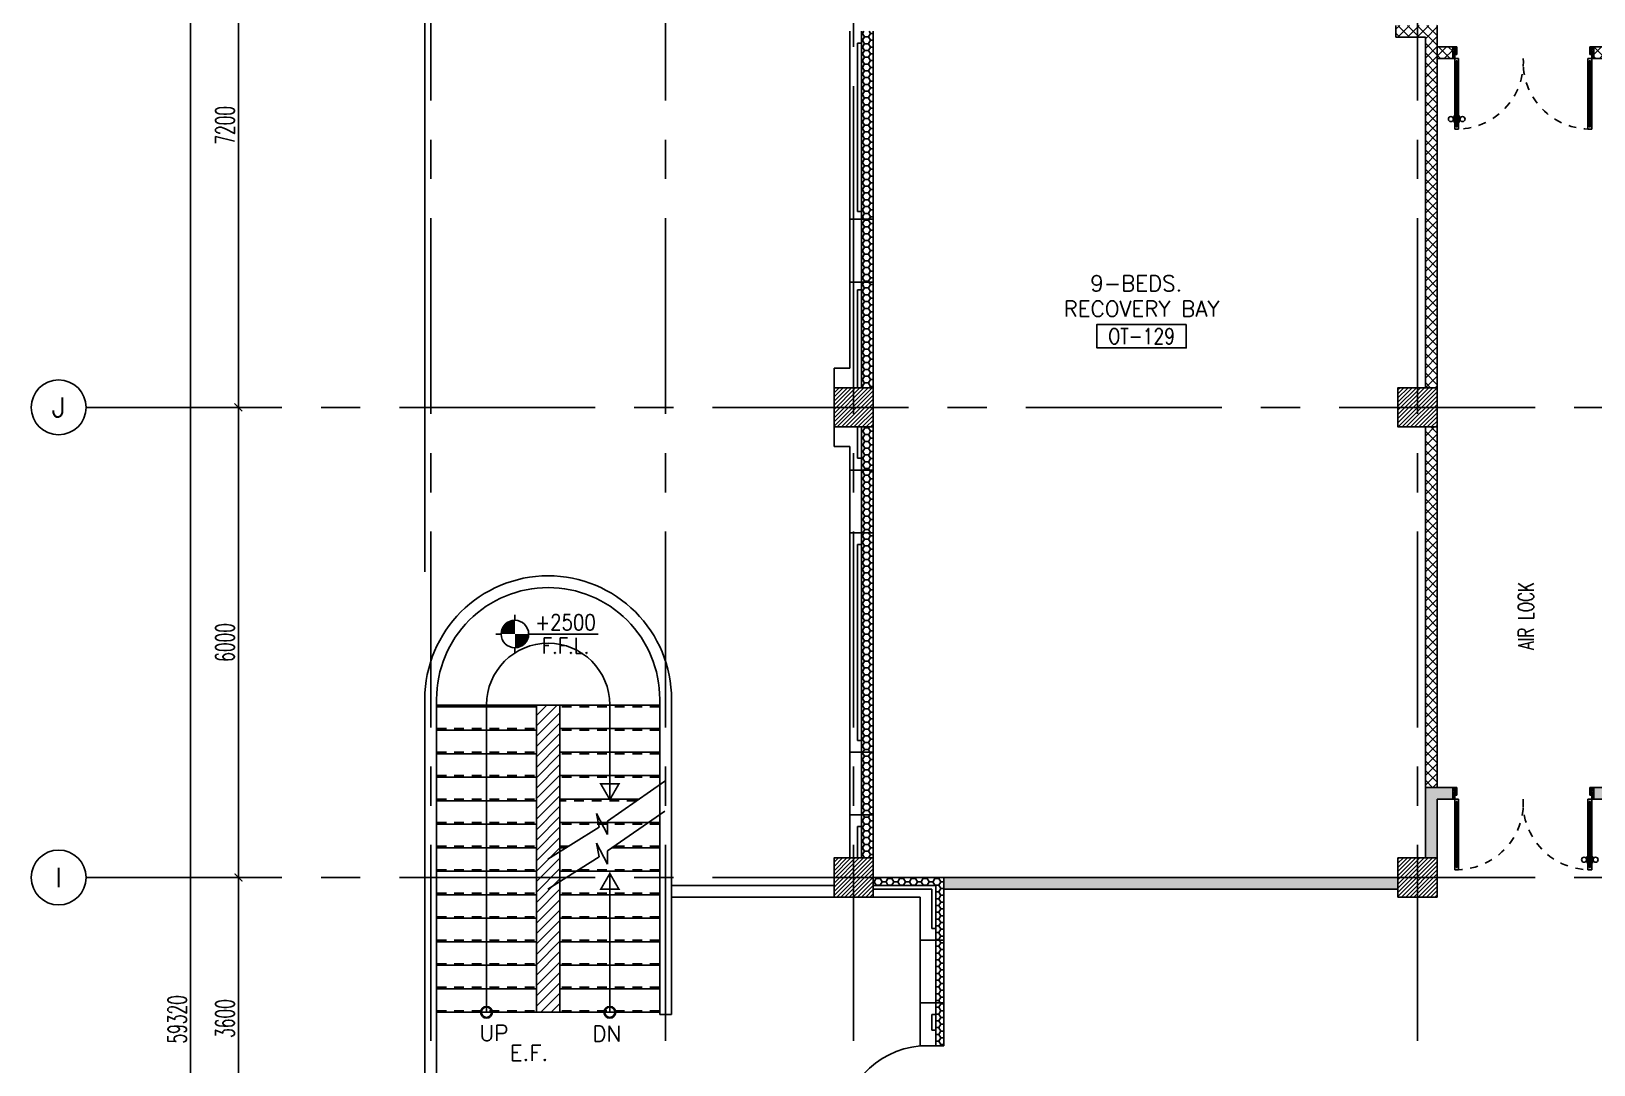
# Model space of a CAD drawing. Extents: x 275967.8 to 276060, y 57291.9 to 57371.4.
# Drawn here: x 275967.84 to 275987.79, y 57327.59 to 57340.78 of the extents above; entities that cross this region are included whole.
import ezdxf
from ezdxf.enums import TextEntityAlignment as Align

# ---------------------------------------------------------------- set-up
doc = ezdxf.new("R2010")
doc.units = 0
doc.header["$MEASUREMENT"] = 0
doc.header["$PDMODE"] = 34
for name, pattern in [('CENTERX2', [4, 2.5, -0.5, 0.5, -0.5]), ('HIDDEN', [0.375, 0.25, -0.125]), ('HIDDEN2', [0.1875, 0.125, -0.0625])]:
    doc.linetypes.add(name, pattern=pattern)
doc.layers.get('0').update_dxf_attribs({"linetype": 'CONTINUOUS'})
doc.layers.get('DEFPOINTS').update_dxf_attribs({"linetype": 'CONTINUOUS'})
for name, color, linetype in [('AX-CR', 2, 'CONTINUOUS'), ('AX-DIM', 4, 'CONTINUOUS'), ('AX-TXT', 2, 'CONTINUOUS'), ('AXES', 11, 'CENTERX2'), ('COL', 5, 'CONTINUOUS'), ('DOOR', 7, 'CONTINUOUS'), ('HAT', 8, 'CONTINUOUS'), ('Hatch', 11, 'CONTINUOUS'), ('INSUL', 4, 'CONTINUOUS'), ('LEV-PL', 3, 'CONTINUOUS'), ('PART', 9, 'CONTINUOUS'), ('RM-BOX', 4, 'CONTINUOUS'), ('RM-NAME', 2, 'CONTINUOUS'), ('RM-NO', 2, 'CONTINUOUS'), ('ROOF', 7, 'CONTINUOUS'), ('SHAFT', 3, 'CONTINUOUS'), ('STR', 5, 'CONTINUOUS'), ('WALL', 2, 'CONTINUOUS'), ('WallType', 11, 'CONTINUOUS'), ('WallType2', 3, 'CONTINUOUS'), ('WIN', 3, 'CONTINUOUS')]:
    doc.layers.add(name, color=color, linetype=linetype)
doc.styles.add('ROMANS', font='ROMANS.shx', dxfattribs={"width": 0.6})
doc.styles.add('S', font='ROMANS.SHX')
doc.dimstyles.new('STANDARD in', dxfattribs={"dimtxt": 0.24, "dimasz": 0.1, "dimexe": 0.07, "dimexo": 0.05, "dimgap": 0.05, "dimtad": 1, "dimdec": 0, "dimlfac": 1000, "dimzin": 0, "dimdsep": 46, "dimtxsty": 'ROMANS', "dimblk": 'ARCHTICK', "dimcen": 0.05, "dimdle": 0.05, "dimclrd": 4, "dimclre": 4, "dimclrt": 2, "dimadec": 0, "dimazin": 0, "dimtfac": 1, "dimtdec": 0, "dimtmove": 2, "dimatfit": 3, "dimfxl": 0, "dimtolj": 1, "dimtzin": 0, "dimarcsym": 0})
pattern_1 = [(0, (0, 0), (0.075, 0.04330127), [0.05, -0.1]), (120, (0, 0), (-0.074999999836, 0.043301270284), [0.05, -0.1]), (60, (0, 0), (1.64e-10, 0.086602540284), [-0.1, 0.05])]
pattern_2 = [(45, (0, 0), (-0.061871843354, 0.061871843354), []), (135, (0, 0), (-0.061871843354, -0.061871843354), [])]

# ---------------------------------------------------------------- blocks, each defined once
blk = doc.blocks.new('*X71')
at = {"color": 0}
for p, q in [((31339, 149497), (31832, 149990)), ((31339, 149550), (31779, 149990)), ((31339, 149603), (31726, 149990)), ((31339, 149656), (31673, 149990)), ((31339, 149709), (31620, 149990)), ((31339, 149762), (31567, 149990)), ((31339, 149815), (31514, 149990)), ((31339, 149868), (31461, 149990)), ((31339, 149921), (31408, 149990)), ((31339, 149974), (31355, 149990)), ((31385, 149490), (31839, 149944)), ((31438, 149490), (31839, 149891)), ((31491, 149490), (31839, 149838)), ((31544, 149490), (31839, 149785)), ((31597, 149490), (31839, 149732)), ((31650, 149490), (31839, 149679)), ((31703, 149490), (31839, 149626)), ((31756, 149490), (31839, 149573)), ((31809, 149490), (31839, 149519))]:
    blk.add_line(p, q, dxfattribs=at)
blk = doc.blocks.new('*X70')
at = {"color": 0}
for p, q in [((24139, 149509), (24620, 149990)), ((24139, 149562), (24567, 149990)), ((24139, 149615), (24514, 149990)), ((24139, 149668), (24461, 149990)), ((24139, 149721), (24408, 149990)), ((24139, 149774), (24355, 149990)), ((24139, 149827), (24302, 149990)), ((24139, 149880), (24248, 149990)), ((24139, 149934), (24195, 149990)), ((24139, 149987), (24142, 149990)), ((24173, 149490), (24639, 149956)), ((24226, 149490), (24639, 149903)), ((24279, 149490), (24639, 149850)), ((24332, 149490), (24639, 149797)), ((24385, 149490), (24639, 149744)), ((24438, 149490), (24639, 149691)), ((24491, 149490), (24639, 149638)), ((24544, 149490), (24639, 149585)), ((24597, 149490), (24639, 149532))]:
    blk.add_line(p, q, dxfattribs=at)
blk = doc.blocks.new('*X67')
at = {"color": 0}
for p, q in [((31339, 155543), (31786, 155990)), ((31339, 155596), (31733, 155990)), ((31339, 155649), (31680, 155990)), ((31339, 155702), (31627, 155990)), ((31339, 155755), (31574, 155990)), ((31339, 155808), (31521, 155990)), ((31339, 155861), (31468, 155990)), ((31339, 155914), (31415, 155990)), ((31339, 155967), (31362, 155990)), ((31339, 155489), (31839, 155989)), ((31392, 155490), (31839, 155936)), ((31446, 155490), (31839, 155883)), ((31499, 155490), (31839, 155830)), ((31552, 155490), (31839, 155777)), ((31605, 155490), (31839, 155724)), ((31658, 155490), (31839, 155671)), ((31711, 155490), (31839, 155618)), ((31764, 155490), (31839, 155565)), ((31817, 155490), (31839, 155512))]:
    blk.add_line(p, q, dxfattribs=at)
blk = doc.blocks.new('*X66')
at = {"color": 0}
for p, q in [((24139, 155502), (24627, 155990)), ((24139, 155555), (24574, 155990)), ((24139, 155608), (24521, 155990)), ((24139, 155661), (24468, 155990)), ((24139, 155714), (24415, 155990)), ((24139, 155767), (24362, 155990)), ((24139, 155820), (24309, 155990)), ((24139, 155873), (24256, 155990)), ((24139, 155926), (24203, 155990)), ((24139, 155979), (24150, 155990)), ((24180, 155490), (24639, 155949)), ((24233, 155490), (24639, 155896)), ((24286, 155490), (24639, 155843)), ((24339, 155490), (24639, 155790)), ((24392, 155490), (24639, 155737)), ((24445, 155490), (24639, 155684)), ((24498, 155490), (24639, 155631)), ((24551, 155490), (24639, 155578)), ((24604, 155490), (24639, 155525))]:
    blk.add_line(p, q, dxfattribs=at)
blk = doc.blocks.new('RM1')
at = {"layer": 'RM-BOX'}
blk.add_lwpolyline([(570, -200), (-570, -200), (-570, -500), (570, -500)], close=True, dxfattribs=at)
at = {"layer": 'RM-NAME', "style": 'ROMANS'}
for tag, p in [('ROOMNAME1', (0, 324)), ('ROOMNAME2', (0, 0))]:
    blk.add_attdef(tag, text='', height=200, dxfattribs=at).set_placement(p, align=Align.MIDDLE)
at = {"layer": 'RM-NO', "style": 'ROMANS', "width": 0.8}
blk.add_attdef('ROOMNO', text='', height=200, dxfattribs=at).set_placement((0, -350), align=Align.MIDDLE)
blk = doc.blocks.new('AXL')
at = {"layer": 'AX-CR'}
blk.add_circle((-350, 0), 350, dxfattribs=at)
at = {"layer": 'AX-TXT', "style": 'ROMANS'}
blk.add_attdef('AX', text='', height=250, dxfattribs=at).set_placement((-350, 0), align=Align.MIDDLE)
blk = doc.blocks.new('_ARCHTICK')
at = {"color": 0, "linetype": 'ByBlock', "const_width": 0.15}
blk.add_lwpolyline([(-0.5, -0.5), (0.5, 0.5)], dxfattribs=at)
blk = doc.blocks.new('*D633')
at = {"layer": 'AX-DIM', "color": 4, "lineweight": -2, "ltscale": 0.3}
for p, q in [((275969.869, 57298.463), (275969.869, 57357.883)), ((275977.99, 57357.833), (275969.799, 57357.833)), ((275977.863, 57298.513), (275969.799, 57298.513))]:
    blk.add_line(p, q, dxfattribs=at)
at = {"layer": 'DEFPOINTS', "color": 0, "ltscale": 0.3}
for p in [(275969.869, 57357.833), (275978.04, 57357.833), (275977.913, 57298.513)]:
    blk.add_point(p, dxfattribs=at)
at = {"layer": 'AX-DIM', "color": 4, "lineweight": -2, "ltscale": 0.3, "xscale": 0.1, "yscale": 0.1, "zscale": 0.1}
for p, rotation in [((275969.869, 57357.833), 90), ((275969.869, 57298.513), 270)]:
    blk.add_blockref('_ARCHTICK', p, dxfattribs=dict(at, rotation=rotation))
at = {"layer": 'AX-DIM', "color": 2, "ltscale": 0.3, "insert": (275969.699, 57328.173), "char_height": 0.24, "attachment_point": 5, "rotation": 90, "style": 'ROMANS'}
blk.add_mtext('\\A1;59320', dxfattribs=at)
blk = doc.blocks.new('*D628')
at = {"layer": 'AX-DIM', "color": 4, "lineweight": -2, "ltscale": 0.3}
for p, q in [((275970.83, 57343.183), (275970.41, 57343.183)), ((275970.48, 57335.933), (275970.48, 57343.233)), ((275970.83, 57335.983), (275970.41, 57335.983))]:
    blk.add_line(p, q, dxfattribs=at)
at = {"layer": 'DEFPOINTS', "color": 0, "ltscale": 0.3}
for p in [(275970.48, 57343.183), (275970.88, 57343.183), (275970.88, 57335.983)]:
    blk.add_point(p, dxfattribs=at)
at = {"layer": 'AX-DIM', "color": 4, "lineweight": -2, "ltscale": 0.3, "xscale": 0.1, "yscale": 0.1, "zscale": 0.1}
for p, rotation in [((275970.48, 57343.183), 90), ((275970.48, 57335.983), 270)]:
    blk.add_blockref('_ARCHTICK', p, dxfattribs=dict(at, rotation=rotation))
at = {"layer": 'AX-DIM', "color": 2, "ltscale": 0.3, "insert": (275970.31, 57339.583), "char_height": 0.24, "attachment_point": 5, "rotation": 90, "style": 'ROMANS'}
blk.add_mtext('\\A1;7200', dxfattribs=at)
blk = doc.blocks.new('*D627')
at = {"layer": 'AX-DIM', "color": 4, "lineweight": -2, "ltscale": 0.3}
for p, q in [((275970.83, 57335.983), (275970.41, 57335.983)), ((275970.48, 57329.933), (275970.48, 57336.033)), ((275970.83, 57329.983), (275970.41, 57329.983))]:
    blk.add_line(p, q, dxfattribs=at)
at = {"layer": 'DEFPOINTS', "color": 0, "ltscale": 0.3}
for p in [(275970.48, 57335.983), (275970.88, 57335.983), (275970.88, 57329.983)]:
    blk.add_point(p, dxfattribs=at)
at = {"layer": 'AX-DIM', "color": 4, "lineweight": -2, "ltscale": 0.3, "xscale": 0.1, "yscale": 0.1, "zscale": 0.1}
for p, rotation in [((275970.48, 57335.983), 90), ((275970.48, 57329.983), 270)]:
    blk.add_blockref('_ARCHTICK', p, dxfattribs=dict(at, rotation=rotation))
at = {"layer": 'AX-DIM', "color": 2, "ltscale": 0.3, "insert": (275970.31, 57332.983), "char_height": 0.24, "attachment_point": 5, "rotation": 90, "style": 'ROMANS'}
blk.add_mtext('\\A1;6000', dxfattribs=at)
blk = doc.blocks.new('*D626')
at = {"layer": 'AX-DIM', "color": 4, "lineweight": -2, "ltscale": 0.3}
for p, q in [((275970.83, 57329.983), (275970.41, 57329.983)), ((275970.48, 57326.333), (275970.48, 57330.033)), ((275970.83, 57326.383), (275970.41, 57326.383))]:
    blk.add_line(p, q, dxfattribs=at)
at = {"layer": 'DEFPOINTS', "color": 0, "ltscale": 0.3}
for p in [(275970.48, 57329.983), (275970.88, 57329.983), (275970.88, 57326.383)]:
    blk.add_point(p, dxfattribs=at)
at = {"layer": 'AX-DIM', "color": 4, "lineweight": -2, "ltscale": 0.3, "xscale": 0.1, "yscale": 0.1, "zscale": 0.1}
for p, rotation in [((275970.48, 57329.983), 90), ((275970.48, 57326.383), 270)]:
    blk.add_blockref('_ARCHTICK', p, dxfattribs=dict(at, rotation=rotation))
at = {"layer": 'AX-DIM', "color": 2, "ltscale": 0.3, "insert": (275970.31, 57328.183), "char_height": 0.24, "attachment_point": 5, "rotation": 90, "style": 'ROMANS'}
blk.add_mtext('\\A1;3600', dxfattribs=at)
blk = doc.blocks.new('COL50')
at = {"layer": 'COL'}
blk.add_lwpolyline([(-250, 250), (-250, -250), (250, -250), (250, 250)], close=True, dxfattribs=at)
blk = doc.blocks.new('*D617')
at = {"layer": 'AX-DIM', "color": 4, "lineweight": -2, "ltscale": 0.3}
for p, q in [((275972.86, 57333.883), (275972.86, 57370.081)), ((275978.085, 57357.883), (275978.085, 57370.081)), ((275972.81, 57370.011), (275978.135, 57370.011))]:
    blk.add_line(p, q, dxfattribs=at)
at = {"layer": 'DEFPOINTS', "color": 0, "ltscale": 0.3}
for p in [(275978.085, 57370.011), (275978.085, 57357.833), (275972.86, 57333.833)]:
    blk.add_point(p, dxfattribs=at)
at = {"layer": 'AX-DIM', "color": 4, "lineweight": -2, "ltscale": 0.3, "xscale": 0.1, "yscale": 0.1, "zscale": 0.1, "rotation": 180}
blk.add_blockref('_ARCHTICK', (275972.86, 57370.011), dxfattribs=at)
at = {"layer": 'AX-DIM', "color": 4, "lineweight": -2, "ltscale": 0.3, "xscale": 0.1, "yscale": 0.1, "zscale": 0.1}
blk.add_blockref('_ARCHTICK', (275978.085, 57370.011), dxfattribs=at)
at = {"layer": 'AX-DIM', "color": 2, "ltscale": 0.3, "insert": (275975.473, 57370.181), "char_height": 0.24, "attachment_point": 5, "style": 'ROMANS'}
blk.add_mtext('\\A1;5225', dxfattribs=at)
blk = doc.blocks.new('A$C272A55A0')
at = {"layer": 'DOOR', "color": 0, "linetype": 'ByBlock'}
for p, q in [((0, 900), (0, 1050)), ((50, 1050), (0, 1050)), ((50, 950), (50, 1050)), ((1750, 950), (1750, 1050)), ((1750, 1050), (1800, 1050)), ((1800, 1050), (1800, 900)), ((0, 900), (25, 900)), ((25, 950), (50, 950)), ((25, 900), (25, 950)), ((75, 900), (25, 900)), ((25, 850), (25, 900)), ((42, 850), (25, 850)), ((58, 870), (42, 870)), ((42, 870), (42, 850)), ((58, 850), (58, 870)), ((75, 850), (58, 850)), ((75, 900), (75, 850)), ((1725, 900), (1775, 900)), ((1725, 900), (1725, 850)), ((1725, 850), (1742, 850)), ((1742, 870), (1758, 870)), ((1742, 850), (1742, 870)), ((1775, 950), (1750, 950)), ((1758, 870), (1758, 850)), ((1758, 850), (1775, 850)), ((1775, 900), (1775, 950)), ((1800, 900), (1775, 900)), ((1775, 850), (1775, 900)), ((25, 50), (42, 50)), ((25, 50), (25, 0)), ((25, 0), (75, 0)), ((75, 0), (25, 0)), ((42, 50), (42, 30)), ((42, 30), (58, 30)), ((58, 50), (75, 50)), ((58, 50), (58, 30)), ((75, 50), (75, 0)), ((1718, 160), (1709, 160)), ((1709, 95), (1709, 160)), ((1718, 95), (1709, 95)), ((1725, 173), (1718, 173)), ((1718, 173), (1718, 83)), ((1718, 95), (1718, 160)), ((1725, 83), (1718, 83)), ((1742, 50), (1725, 50)), ((1725, 50), (1725, 0)), ((1775, 0), (1725, 0)), ((1725, 0), (1775, 0)), ((1742, 50), (1742, 30)), ((1758, 30), (1742, 30)), ((1775, 50), (1758, 50)), ((1758, 50), (1758, 30)), ((1775, 173), (1782, 173)), ((1775, 83), (1782, 83)), ((1775, 50), (1775, 0)), ((1782, 173), (1782, 83)), ((1782, 160), (1791, 160)), ((1782, 95), (1782, 160)), ((1782, 95), (1791, 95)), ((1791, 95), (1791, 160))]:
    blk.add_line(p, q, dxfattribs=at)
at = {"layer": 'DOOR', "color": 9, "linetype": 'ByBlock'}
for p, q in [((50, 1050), (0, 1010)), ((50, 1050), (0, 937)), ((50, 1050), (37, 950)), ((1750, 1050), (1800, 1010)), ((1750, 1050), (1800, 937)), ((1750, 1050), (1763, 950))]:
    blk.add_line(p, q, dxfattribs=at)
at = {"layer": 'DOOR', "linetype": 'ByBlock'}
for p, q in [((25, 850), (25, 50)), ((42, 850), (42, 50)), ((58, 850), (58, 50)), ((75, 50), (75, 850)), ((1725, 50), (1725, 850)), ((1742, 850), (1742, 50)), ((1758, 850), (1758, 50)), ((1775, 850), (1775, 50))]:
    blk.add_line(p, q, dxfattribs=at)
at = {"layer": 'DOOR', "color": 0, "linetype": 'ByBlock'}
for centre in [(1676, 128), (1824, 128)]:
    blk.add_circle(centre, 32.4, dxfattribs=at)
at = {"layer": 'DOOR', "color": 9, "linetype": 'ByBlock'}
for centre, radius, start, end in [((50, 1050), 54.4, 203.2074, 270), ((50, 1050), 34.4, 180, 270), ((50, 1050), 14.4, 180, 270), ((1750, 1050), 14.4, 270, 0), ((1750, 1050), 34.4, 270, 0), ((1750, 1050), 54.4, 270, 336.7926), ((50, 1050), 74.4, 227.7764, 270), ((50, 1050), 94.4, 238.0182, 270), ((50, 1050), 114, 244.0838, 257.3774), ((50, 1050), 134, 248.1598, 259.28), ((50, 1050), 154, 251.1053, 256.2858), ((1750, 1050), 74.4, 270, 312.2236), ((1750, 1050), 94.4, 270, 301.9818), ((1750, 1050), 114, 282.6226, 295.9162), ((1750, 1050), 134, 280.72, 291.8402), ((1750, 1050), 154, 283.7142, 288.8947)]:
    blk.add_arc(centre, radius, start, end, dxfattribs=at)
at = {"layer": 'DOOR', "linetype": 'HIDDEN', "ltscale": 0.5}
for centre, start, end in [((50, 851), 268.3174, 3.2965), ((1750, 851), 176.7035, 271.6826)]:
    blk.add_arc(centre, 851, start, end, dxfattribs=at)
at = {"layer": 'WALL', "linetype": 'ByBlock'}
blk.add_line((1800, 900), (1800, 1050), dxfattribs=at)
blk = doc.blocks.new('LEV1')
at = {"layer": 'LEV-PL'}
for p, q in [((0, 245), (0, 175)), ((-175, 0), (-245, 0)), ((175, 0), (1061, 0)), ((0, -175), (0, -245))]:
    blk.add_line(p, q, dxfattribs=at)
at = {"layer": 'LEV-PL', "const_width": 175}
for points in [[(-88, 0, -0.414214), (0, 88, -1)], [(88, 0, -0.414214), (0, -88, -1)]]:
    blk.add_lwpolyline(points, format="xyb", dxfattribs=at)
at = {"layer": 'LEV-PL'}
blk.add_circle((0, 0), 175, dxfattribs=at)
at = {"layer": 'LEV-PL', "color": 4, "style": 'S', "width": 0.85}
for tag, p in [('+0000', (646, 50)), ('F.F.L.', (646, -250))]:
    blk.add_attdef(tag, text='', height=200, dxfattribs=at).set_placement(p, align=Align.CENTER)

msp = doc.modelspace()

# ---------------------------------------------------------------- hatches: boundary and pattern name
at = {"layer": 'Hatch', "linetype": 'ByBlock', "ltscale": 0.3}
h = msp.add_hatch(dxfattribs=at)
h.set_pattern_fill('ANSI31', color=256, scale=0.75, style=0)
h.set_pattern_definition([(45, (0, 0), (-0.066291260736, 0.066291260736), [])])
h.paths.add_polyline_path([(275974.5855, 57332.1831), (275974.2855, 57332.1831), (275974.2855, 57329.9829), (275974.5855, 57329.9829)])
h.paths.add_polyline_path([(275974.5855, 57329.9829), (275974.2855, 57329.9829), (275974.2855, 57328.2631), (275974.5855, 57328.2631)])
at = {"layer": 'WallType', "linetype": 'ByBlock', "ltscale": 0.3}
h = msp.add_hatch(dxfattribs=at)
h.set_pattern_fill('ANSI37', color=256, scale=0.7, style=0)
h.set_pattern_definition(pattern_2)
h.paths.add_polyline_path([(275992.0355, 57339.5829), (275991.8855, 57339.5829), (275991.8855, 57343.1829), (275991.7355, 57343.1829), (275991.7355, 57339.5829), (275991.5855, 57339.5829), (275988.1355, 57339.5829), (275988.1355, 57342.1322), (275987.9855, 57342.1322), (275987.9855, 57339.4329), (275992.0355, 57339.4329)])
h.paths.add_polyline_path([(275987.9855, 57340.5849), (275987.7855, 57340.5849), (275987.7855, 57340.4349), (275987.9855, 57340.4349)])
h.paths.add_polyline_path([(275985.9855, 57340.5849), (275985.7855, 57340.5849), (275985.7855, 57340.4349), (275985.9855, 57340.4349)])
h.paths.add_polyline_path([(275995.3605, 57339.5829), (275995.1855, 57339.5829), (275995.1855, 57342.5079), (275995.0355, 57342.5079), (275995.0355, 57339.5829), (275992.9355, 57339.5829), (275992.9355, 57339.4329), (275995.3605, 57339.4329)])
h.paths.add_polyline_path([(275992.4855, 57343.4329), (275988.1355, 57343.4329), (275988.1355, 57344.9579), (275987.9855, 57344.9579), (275987.9855, 57343.2829), (275987.9855, 57343.1829), (275988.1355, 57343.1829), (275988.1355, 57343.2829), (275991.7355, 57343.2829), (275991.7355, 57343.1829), (275991.8855, 57343.1829), (275991.8855, 57343.2829), (275992.4855, 57343.2829)])
h.paths.add_polyline_path([(275988.1355, 57343.1829), (275987.9855, 57343.1829), (275987.9855, 57343.1322), (275988.1355, 57343.1322)], flags=17)
h.paths.add_polyline_path([(275992.7355, 57348.1329), (275992.5105, 57348.1329), (275992.5105, 57347.9829), (275992.6605, 57347.9829), (275992.6605, 57346.2579), (275989.2355, 57346.2579), (275989.2355, 57347.9829), (275991.6105, 57347.9829), (275991.6105, 57348.1329), (275989.0855, 57348.1329), (275989.0855, 57346.2579), (275987.9855, 57346.2579), (275987.9855, 57345.9579), (275988.1355, 57345.9579), (275988.1355, 57346.1079), (275992.6605, 57346.1079), (275992.6605, 57343.4329), (275992.7355, 57343.4329)])
h.paths.add_polyline_path([(275992.8105, 57347.9829), (275992.9605, 57347.9829), (275992.9605, 57348.1329), (275992.7355, 57348.1329), (275992.7355, 57343.4329), (275992.8105, 57343.4329)])
h.paths.add_polyline_path([(275995.3605, 57348.1329), (275993.8605, 57348.1329), (275993.8605, 57347.9829), (275995.0355, 57347.9829), (275995.0355, 57344.4329), (275995.1855, 57344.4329), (275995.1855, 57347.9829), (275995.3605, 57347.9829)])
h.paths.add_polyline_path([(275999.7255, 57348.1329), (275996.3355, 57348.1329), (275996.3355, 57347.9829), (275997.3855, 57347.9829), (275997.3855, 57343.4329), (275996.5855, 57343.4329), (275996.5855, 57343.2829), (275997.3855, 57343.2829), (275997.3855, 57343.1829), (275997.5355, 57343.1829), (275997.5355, 57347.0708), (275998.4476, 57347.9829), (275999.7255, 57347.9829)])
h.paths.add_polyline_path([(275997.5355, 57347.9829), (275998.2355, 57347.9829), (275997.5355, 57347.2829)], flags=17)
h.paths.add_polyline_path([(275996.3355, 57348.1329), (275996.2605, 57348.1329), (275996.2605, 57347.9829), (275996.3355, 57347.9829)])
h.paths.add_polyline_path([(276003.5355, 57348.1329), (276001.3255, 57348.1329), (276001.3255, 57347.9829), (276002.7234, 57347.9829), (276003.5355, 57347.1708), (276003.5355, 57347.3829), (276002.9355, 57347.9829), (276003.5355, 57347.9829)])
h.paths.add_polyline_path([(276003.7855, 57348.1329), (276003.5355, 57348.1329), (276003.5355, 57347.9829), (276003.6355, 57347.9829), (276003.6355, 57347.2829), (276003.5355, 57347.3829), (276003.5355, 57347.1708), (276003.6355, 57347.0708), (276003.6355, 57343.4329), (276003.7855, 57343.4329), (276003.7855, 57346.7079), (276004.0355, 57346.7079), (276004.0355, 57346.8579), (276003.7855, 57346.8579)])
h.paths.add_polyline_path([(276003.7855, 57342.9329), (276003.6355, 57342.9329), (276003.6355, 57342.7951), (276003.5355, 57342.6951), (276003.5355, 57342.4829), (276003.6355, 57342.5829), (276003.6355, 57341.8829), (276003.5355, 57341.8829), (276003.5355, 57341.7329), (276003.6355, 57341.7329), (276003.6355, 57339.5829), (276003.5355, 57339.5829), (276003.5355, 57339.4329), (276003.7855, 57339.4329)])
h.paths.add_polyline_path([(276003.5355, 57342.6951), (276002.7234, 57341.8829), (275999.9355, 57341.8829), (275999.9355, 57341.7329), (276000.5105, 57341.7329), (276000.5105, 57339.5829), (276000.3605, 57339.5829), (276000.3605, 57339.4329), (276000.8105, 57339.4329), (276000.8105, 57339.5829), (276000.6605, 57339.5829), (276000.6605, 57341.7329), (276003.5355, 57341.7329), (276003.5355, 57341.8829), (276002.9355, 57341.8829), (276003.5355, 57342.4829)])
h.paths.add_polyline_path([(275999.9355, 57341.8829), (275998.4476, 57341.8829), (275997.5355, 57342.7951), (275997.5355, 57343.1829), (275997.3855, 57343.1829), (275997.3855, 57339.5829), (275996.3355, 57339.5829), (275996.3355, 57339.4329), (275999.4605, 57339.4329), (275999.4605, 57339.5829), (275997.5355, 57339.5829), (275997.5355, 57341.7329), (275999.9355, 57341.7329)])
h.paths.add_polyline_path([(275998.2355, 57341.8829), (275997.5355, 57341.8829), (275997.5355, 57342.5829)], flags=17)
h.paths.add_polyline_path([(276003.5355, 57339.5829), (276001.7105, 57339.5829), (276001.7105, 57339.4329), (276003.5355, 57339.4329)])
h.paths.add_polyline_path([(275993.8605, 57343.4329), (275992.9855, 57343.4329), (275992.9855, 57343.2829), (275993.8605, 57343.2829)])
h = msp.add_hatch(dxfattribs=at)
h.set_pattern_fill('ANSI37', color=256, scale=0.7, style=0)
h.set_pattern_definition(pattern_2)
h.paths.add_polyline_path([(275985.7855, 57335.7329), (275985.6355, 57335.7329), (275985.6355, 57331.133), (275985.7855, 57331.133)])
h.paths.add_polyline_path([(275985.7855, 57340.8579), (275985.5355, 57340.8579), (275985.5355, 57340.7079), (275985.6355, 57340.7079), (275985.6355, 57336.2329), (275985.7855, 57336.2329)])
h.paths.add_polyline_path([(275985.5355, 57340.8579), (275985.2605, 57340.8579), (275985.2605, 57340.7079), (275985.5355, 57340.7079)])
at = {"layer": 'WallType2', "linetype": 'ByBlock', "ltscale": 0.3}
h = msp.add_hatch(dxfattribs=at)
h.set_pattern_fill('HONEY', color=256, scale=0.4, style=0)
h.set_pattern_definition(pattern_1)
h.paths.add_polyline_path([(275978.5855, 57340.7829), (275978.4355, 57340.7829), (275978.4355, 57338.3829), (275978.5855, 57338.3829)])
h = msp.add_hatch(dxfattribs=at)
h.set_pattern_fill('HONEY', color=256, scale=0.4, style=0)
h.set_pattern_definition(pattern_1)
h.paths.add_polyline_path([(275978.5855, 57338.3829), (275978.4355, 57338.3829), (275978.4355, 57337.5829), (275978.5855, 57337.5829)])
h = msp.add_hatch(dxfattribs=at)
h.set_pattern_fill('HONEY', color=256, scale=0.4, style=0)
h.set_pattern_definition(pattern_1)
h.paths.add_polyline_path([(275978.5855, 57337.5829), (275978.4355, 57337.5829), (275978.4355, 57336.2329), (275978.5855, 57336.2329)])
at = {"layer": 'WallType2'}
h = msp.add_hatch(dxfattribs=at)
h.set_pattern_fill('HONEY', color=256, scale=0.4, style=0)
h.set_pattern_definition([(0, (-141853.12112, 13831.888605), (0.075, 0.04330127), [0.05, -0.1]), (120, (-141853.12112, 13831.888605), (-0.074999999836, 0.043301270284), [0.05, -0.1]), (60, (-141853.12112, 13831.888605), (1.64e-10, 0.086602540284), [-0.1, 0.05])])
h.paths.add_polyline_path([(275978.5855, 57335.1829), (275978.4355, 57335.1829), (275978.4355, 57334.3829), (275978.5855, 57334.3829)])
h.paths.add_polyline_path([(275978.5855, 57335.7329), (275978.4355, 57335.7329), (275978.4355, 57335.1829), (275978.5855, 57335.1829)])
at = {"layer": 'WallType2', "linetype": 'ByBlock', "ltscale": 0.3}
h = msp.add_hatch(dxfattribs=at)
h.set_pattern_fill('HONEY', color=256, scale=0.4, style=0)
h.set_pattern_definition(pattern_1)
h.paths.add_polyline_path([(275978.5855, 57334.3829), (275978.4355, 57334.3829), (275978.4355, 57331.5829), (275978.5855, 57331.5829)])
h = msp.add_hatch(dxfattribs=at)
h.set_pattern_fill('HONEY', color=256, scale=0.4, style=0)
h.set_pattern_definition(pattern_1)
h.paths.add_polyline_path([(275978.5855, 57331.5829), (275978.4355, 57331.5829), (275978.4355, 57330.7829), (275978.5855, 57330.7829)])
h.paths.add_polyline_path([(275978.5855, 57330.7829), (275978.4355, 57330.7829), (275978.4355, 57330.2329), (275978.5855, 57330.2329)])
h = msp.add_hatch(dxfattribs=at)
h.set_pattern_fill('HONEY', color=256, scale=0.4, style=0)
h.set_pattern_definition(pattern_1)
h.paths.add_polyline_path([(275990.3105, 57329.8829), (275988.1355, 57329.8829), (275988.1355, 57329.9829), (275987.9855, 57329.9829), (275987.9855, 57329.7329), (275990.3105, 57329.7329)])
h.paths.add_polyline_path([(275988.1355, 57331.133), (275987.7855, 57331.133), (275987.7855, 57330.983), (275987.9855, 57330.983), (275987.9855, 57329.9829), (275988.1355, 57329.9829)])
h.paths.add_polyline_path([(275985.9855, 57331.133), (275985.6355, 57331.133), (275985.6355, 57330.2329), (275985.7855, 57330.2329), (275985.7855, 57330.983), (275985.9855, 57330.983)])
h = msp.add_hatch(dxfattribs=at)
h.set_pattern_fill('HONEY', color=256, scale=0.4, style=0)
h.set_pattern_definition(pattern_1)
h.paths.add_polyline_path([(275979.4855, 57329.9829), (275978.5855, 57329.9829), (275978.5855, 57329.8829), (275979.3855, 57329.8829), (275979.3855, 57329.1829), (275979.4855, 57329.1829)])
h = msp.add_hatch(dxfattribs=at)
h.set_pattern_fill('HONEY', color=256, scale=0.4, style=0)
h.set_pattern_definition(pattern_1)
h.paths.add_polyline_path([(275985.2855, 57329.9829), (275979.4855, 57329.9829), (275979.4855, 57329.8329), (275985.2855, 57329.8329)])
h = msp.add_hatch(dxfattribs=at)
h.set_pattern_fill('HONEY', color=256, scale=0.4, style=0)
h.set_pattern_definition(pattern_1)
h.paths.add_polyline_path([(275979.4855, 57329.1829), (275979.3855, 57329.1829), (275979.3855, 57328.3829), (275979.4855, 57328.3829)])
h = msp.add_hatch(dxfattribs=at)
h.set_pattern_fill('HONEY', color=256, scale=0.4, style=0)
h.set_pattern_definition(pattern_1)
h.paths.add_polyline_path([(275979.4855, 57328.3829), (275979.3855, 57328.3829), (275979.3855, 57327.8329), (275979.4855, 57327.8329)])

# ---------------------------------------------------------------- linework, layer by layer
for p, q in [((275974.2855, 57332.1831), (275974.2855, 57328.2631)), ((275974.5855, 57332.1831), (275974.2855, 57332.1831)), ((275974.5855, 57332.1831), (275974.5855, 57328.2631)), ((275975.1921, 57330.7031), (275975.9234, 57331.2109)), ((275975.0517, 57330.8017), (275975.1921, 57330.5328)), ((275975.0868, 57330.6263), (275975.0517, 57330.8017)), ((275975.1921, 57330.3218), (275975.9234, 57330.8296)), ((275974.4315, 57330.2172), (275975.0868, 57330.6263)), ((275975.1921, 57330.5328), (275975.1921, 57330.7031)), ((275974.6973, 57330.3831), (275974.5855, 57330.3831)), ((275974.6652, 57330.3631), (275974.5855, 57330.3631)), ((275975.0517, 57330.4204), (275975.1921, 57330.1515)), ((275975.0868, 57330.2451), (275975.0517, 57330.4204)), ((275975.1921, 57330.1515), (275975.1921, 57330.3218)), ((275974.4315, 57329.8359), (275975.0868, 57330.2451)), ((275974.2855, 57328.2631), (275974.5855, 57328.2631))]:
    msp.add_line(p, q)
at = {"layer": 'AXES'}
for p, q in [((275972.9355, 57291.8986), (275972.9355, 57370.7113)), ((275975.9355, 57291.8986), (275975.9355, 57370.7113)), ((275978.3355, 57337.5829), (275978.3355, 57370.7113)), ((275985.5355, 57291.8986), (275985.5355, 57370.7113)), ((275978.3355, 57291.8986), (275978.3355, 57337.5829)), ((275968.5355, 57335.9829), (276036.5755, 57335.9829)), ((275968.5355, 57329.9829), (276036.5755, 57329.9829))]:
    msp.add_line(p, q, dxfattribs=at)
at = {"layer": 'COL'}
msp.add_lwpolyline([(275985.2855, 57336.2329), (275985.2855, 57335.7329), (275985.7855, 57335.7329), (275985.7855, 57336.2329)], close=True, dxfattribs=at)
at = {"layer": 'DOOR'}
msp.add_lwpolyline([(275978.1855, 57326.7329), (275978.1855, 57326.7829), (275979.1855, 57326.7829), (275979.1855, 57326.7329), (275978.1855, 57326.7329, -0.394043), (275979.1855, 57327.8329, -0.4142136)], format="xyb", dxfattribs=at)
at = {"layer": 'INSUL'}
for p, q in [((275978.4355, 57338.3829), (275978.4355, 57340.7829)), ((275978.3855, 57340.6329), (275978.4355, 57340.6329)), ((275978.3855, 57338.4829), (275978.3855, 57340.6329)), ((275978.3855, 57338.4829), (275978.4355, 57338.4829)), ((275978.4355, 57336.2329), (275978.4355, 57337.5829)), ((275978.3855, 57336.2329), (275978.3855, 57337.4829)), ((275978.3855, 57337.4829), (275978.4355, 57337.4829)), ((275978.3855, 57335.7329), (275978.3855, 57335.3329)), ((275978.4355, 57335.7329), (275978.4355, 57335.1829)), ((275978.3855, 57335.3329), (275978.4355, 57335.3329)), ((275978.4355, 57331.5829), (275978.4355, 57334.3829)), ((275978.3855, 57334.2329), (275978.4355, 57334.2329)), ((275978.3855, 57331.7329), (275978.3855, 57334.2329)), ((275978.3855, 57331.7329), (275978.4355, 57331.7329)), ((275978.4355, 57330.2329), (275978.4355, 57330.7829)), ((275978.3855, 57330.2329), (275978.3855, 57330.6329)), ((275978.3855, 57330.6329), (275978.4355, 57330.6329)), ((275978.5855, 57329.8829), (275979.3855, 57329.8829)), ((275978.5855, 57329.8329), (275979.3355, 57329.8329)), ((275979.3355, 57329.8329), (275979.3355, 57329.3329)), ((275979.3855, 57329.8829), (275979.3855, 57329.1829)), ((275979.3855, 57329.3329), (275979.3355, 57329.3329)), ((275979.3855, 57327.8329), (275979.3855, 57328.3829)), ((275979.3855, 57328.2329), (275979.3355, 57328.2329)), ((275979.3355, 57328.0329), (275979.3355, 57328.2329)), ((275979.3855, 57328.0329), (275979.3355, 57328.0329))]:
    msp.add_line(p, q, dxfattribs=at)
at = {"layer": 'ROOF'}
for p, q in [((275976.0105, 57329.8829), (275978.0855, 57329.8829)), ((275976.0105, 57329.7329), (275978.0855, 57329.7329))]:
    msp.add_line(p, q, dxfattribs=at)
at = {"layer": 'STR'}
for p, q in [((275973.0105, 57332.1831), (275974.2855, 57332.1831)), ((275973.0105, 57332.1631), (275974.2855, 57332.1631)), ((275973.648, 57328.2631), (275973.648, 57332.1856)), ((275975.8605, 57332.1831), (275974.5855, 57332.1831)), ((275975.223, 57330.9831), (275975.223, 57332.1856)), ((275973.0105, 57331.8631), (275974.2855, 57331.8631)), ((275975.8605, 57331.8831), (275974.5855, 57331.8831)), ((275973.0105, 57331.5631), (275974.2855, 57331.5631)), ((275975.8605, 57331.5831), (275974.5855, 57331.5831)), ((275973.0105, 57331.2631), (275974.2855, 57331.2631)), ((275975.8605, 57331.2831), (275974.5855, 57331.2831)), ((275973.0105, 57330.9631), (275974.2855, 57330.9631)), ((275975.5954, 57330.9831), (275974.5855, 57330.9831)), ((275973.0105, 57330.6631), (275974.2855, 57330.6631)), ((275975.8605, 57330.6831), (275974.5855, 57330.6831)), ((275973.0105, 57330.3631), (275974.2855, 57330.3631)), ((275974.6973, 57330.3831), (275974.5855, 57330.3831)), ((275974.6652, 57330.3631), (275974.5855, 57330.3631)), ((275974.6652, 57330.3631), (275974.5855, 57330.3631)), ((275975.8605, 57330.3631), (275975.2516, 57330.3631)), ((275973.0105, 57330.0631), (275974.2855, 57330.0631)), ((275975.8605, 57330.0631), (275974.5855, 57330.0631)), ((275975.223, 57330.0431), (275975.223, 57328.2631)), ((275973.0105, 57329.7631), (275974.2855, 57329.7631)), ((275975.8605, 57329.7631), (275974.5855, 57329.7631)), ((275973.0105, 57329.4631), (275974.2855, 57329.4631)), ((275975.8605, 57329.4631), (275974.5855, 57329.4631)), ((275973.0105, 57329.1631), (275974.2855, 57329.1631)), ((275975.8605, 57329.1631), (275974.5855, 57329.1631)), ((275973.0105, 57328.8631), (275974.2855, 57328.8631)), ((275975.8605, 57328.8631), (275974.5855, 57328.8631)), ((275973.0105, 57328.5631), (275974.2855, 57328.5631)), ((275975.8605, 57328.5631), (275974.5855, 57328.5631)), ((275973.0105, 57328.2631), (275974.2855, 57328.2631)), ((275975.8605, 57328.2631), (275974.5855, 57328.2631))]:
    msp.add_line(p, q, dxfattribs=at)
at = {"layer": 'STR', "linetype": 'HIDDEN2'}
for p, q in [((275973.0105, 57332.1831), (275974.2855, 57332.1831)), ((275973.0105, 57332.1631), (275974.2855, 57332.1631)), ((275975.8605, 57332.1631), (275974.5855, 57332.1631)), ((275973.0105, 57331.8831), (275974.2855, 57331.8831)), ((275975.8605, 57331.8631), (275974.5855, 57331.8631)), ((275973.0105, 57331.5831), (275974.2855, 57331.5831)), ((275975.8605, 57331.5631), (275974.5855, 57331.5631)), ((275973.0105, 57331.2831), (275974.2855, 57331.2831)), ((275975.8605, 57331.2631), (275974.5855, 57331.2631)), ((275973.0105, 57330.9831), (275974.2855, 57330.9831)), ((275975.5666, 57330.9631), (275974.5855, 57330.9631)), ((275973.0105, 57330.6831), (275974.2855, 57330.6831)), ((275975.8605, 57330.6631), (275974.5855, 57330.6631)), ((275973.0105, 57330.3831), (275974.2855, 57330.3831)), ((275974.6973, 57330.3831), (275974.5855, 57330.3831)), ((275975.8605, 57330.3831), (275975.2804, 57330.3831)), ((275973.0105, 57330.0831), (275974.2855, 57330.0831)), ((275975.8605, 57330.0831), (275974.5855, 57330.0831)), ((275973.0105, 57329.7831), (275974.2855, 57329.7831)), ((275975.8605, 57329.7831), (275974.5855, 57329.7831)), ((275973.0105, 57329.4831), (275974.2855, 57329.4831)), ((275975.8605, 57329.4831), (275974.5855, 57329.4831)), ((275973.0105, 57329.1831), (275974.2855, 57329.1831)), ((275975.8605, 57329.1831), (275974.5855, 57329.1831)), ((275973.0105, 57328.8831), (275974.2855, 57328.8831)), ((275975.8605, 57328.8831), (275974.5855, 57328.8831)), ((275973.0105, 57328.5831), (275974.2855, 57328.5831)), ((275975.8605, 57328.5831), (275974.5855, 57328.5831)), ((275973.0105, 57328.2831), (275974.2855, 57328.2831)), ((275975.8605, 57328.2831), (275974.5855, 57328.2831))]:
    msp.add_line(p, q, dxfattribs=at)
at = {"layer": 'STR', "const_width": 0.0215}
for points in [[(275975.1075, 57331.1772), (275975.3385, 57331.1772), (275975.223, 57330.9772)], [(275975.1075, 57329.8339), (275975.3385, 57329.8339), (275975.223, 57330.0339)]]:
    msp.add_lwpolyline(points, close=True, dxfattribs=at)
at = {"layer": 'STR'}
for centre, radius in [((275973.648, 57328.2631), 0.075), ((275973.648, 57328.2631), 0.065), ((275975.223, 57328.2631), 0.075), ((275975.223, 57328.2631), 0.065)]:
    msp.add_circle(centre, radius, dxfattribs=at)
msp.add_arc((275974.4355, 57332.1856), 0.7875, 0, 180, dxfattribs=at)
at = {"layer": 'WALL'}
for p, q in [((275978.2855, 57338.3829), (275978.2855, 57340.7829)), ((275978.5855, 57338.3829), (275978.5855, 57340.7829)), ((275985.2605, 57340.7079), (275985.2605, 57340.8579)), ((275985.6355, 57340.7079), (275985.2605, 57340.7079)), ((275985.6355, 57340.7079), (275985.6355, 57336.2329)), ((275985.7855, 57340.8579), (275985.7855, 57336.2329)), ((275985.7855, 57340.5849), (275985.9855, 57340.5849)), ((275985.9855, 57340.5849), (275985.9855, 57340.4349)), ((275987.7855, 57340.5849), (275987.7855, 57340.4349)), ((275987.7855, 57340.5849), (275987.9855, 57340.5849)), ((275985.7855, 57340.4349), (275985.9855, 57340.4349)), ((275987.7855, 57340.4349), (275987.9855, 57340.4349)), ((275978.2855, 57338.3829), (275978.5855, 57338.3829)), ((275978.2855, 57338.3829), (275978.5855, 57338.3829)), ((275978.2855, 57336.4829), (275978.2855, 57337.5829)), ((275978.2855, 57337.5829), (275978.5855, 57337.5829)), ((275978.2855, 57337.5829), (275978.5855, 57337.5829)), ((275978.5855, 57336.2329), (275978.5855, 57337.5829)), ((275978.0855, 57336.4829), (275978.2855, 57336.4829)), ((275978.0855, 57336.4829), (275978.0855, 57335.4829)), ((275978.5855, 57335.7329), (275978.5855, 57335.1829)), ((275985.6355, 57335.7329), (275985.6355, 57330.2329)), ((275978.0855, 57335.4829), (275978.2855, 57335.4829)), ((275978.2855, 57335.4829), (275978.2855, 57335.1829)), ((275978.2855, 57335.1829), (275978.5855, 57335.1829)), ((275978.2855, 57334.3829), (275978.5855, 57334.3829)), ((275978.2855, 57331.5829), (275978.2855, 57334.3829)), ((275978.5855, 57331.5829), (275978.5855, 57334.3829)), ((275972.8605, 57332.2585), (275972.8605, 57326.4829)), ((275973.0105, 57332.2585), (275973.0105, 57326.6329)), ((275975.8605, 57332.2585), (275975.8605, 57328.2362)), ((275976.0105, 57332.2585), (275976.0105, 57328.2362)), ((275978.2855, 57331.5829), (275978.5855, 57331.5829)), ((275985.6355, 57331.133), (275985.9855, 57331.133)), ((275987.7855, 57331.133), (275988.1355, 57331.133)), ((275985.7855, 57330.983), (275985.9855, 57330.983)), ((275987.7855, 57330.983), (275987.9855, 57330.983)), ((275978.2855, 57330.2329), (275978.2855, 57330.7829)), ((275978.2855, 57330.7829), (275978.5855, 57330.7829)), ((275978.5855, 57330.2329), (275978.5855, 57330.7829)), ((275978.5855, 57329.9829), (275985.2855, 57329.9829)), ((275979.4855, 57329.9829), (275979.4855, 57329.1829)), ((275978.5855, 57329.7329), (275979.1855, 57329.7329)), ((275979.1855, 57329.7329), (275979.1855, 57329.1829)), ((275979.4855, 57329.8329), (275985.2855, 57329.8329)), ((275979.4855, 57329.1829), (275979.1855, 57329.1829)), ((275979.4855, 57328.3829), (275979.1855, 57328.3829)), ((275979.1855, 57328.3829), (275979.1855, 57327.8329)), ((275979.4855, 57328.3829), (275979.4855, 57327.8329)), ((275979.1855, 57327.8329), (275979.4855, 57327.8329))]:
    msp.add_line(p, q, dxfattribs=at)
at = {"layer": 'WALL', "linetype": 'ByBlock'}
for p, q in [((275985.7855, 57331.133), (275985.7855, 57335.7329)), ((275985.9855, 57331.133), (275985.9855, 57330.983)), ((275987.7855, 57331.133), (275987.7855, 57330.983)), ((275985.7855, 57330.2329), (275985.7855, 57330.983))]:
    msp.add_line(p, q, dxfattribs=at)
at = {"layer": 'WALL', "linetype": 'ByBlock', "ltscale": 0.3}
msp.add_line((275976.0105, 57328.2362), (275975.8604, 57328.2362), dxfattribs=at)
for points in [[(275978.0855, 57336.2329), (275978.5855, 57336.2329), (275978.5855, 57335.7329), (275978.0855, 57335.7329)], [(275985.7855, 57335.7329), (275985.2855, 57335.7329), (275985.2855, 57336.2329), (275985.7855, 57336.2329)], [(275985.2855, 57330.2329), (275985.7855, 57330.2329), (275985.7855, 57329.7329), (275985.2855, 57329.7329)]]:
    msp.add_lwpolyline(points, close=True, dxfattribs=at)
at = {"layer": 'WALL'}
msp.add_lwpolyline([(275978.5855, 57330.2329), (275978.0855, 57330.2329), (275978.0855, 57329.7329), (275978.5855, 57329.7329)], close=True, dxfattribs=at)
for radius, start, end in [(1.575, 90, 180), (1.575, 359.99997, 90), (1.425, 90, 180.00002), (1.425, 359.99997, 90)]:
    msp.add_arc((275974.4355, 57332.2585), radius, start, end, dxfattribs=at)
at = {"layer": 'WIN'}
for p, q in [((275978.2855, 57337.5829), (275978.2855, 57338.3829)), ((275978.4355, 57337.5829), (275978.4355, 57338.3829)), ((275978.5855, 57337.5829), (275978.5855, 57338.3829)), ((275978.2855, 57334.3829), (275978.2855, 57335.1829)), ((275978.4355, 57334.3829), (275978.4355, 57335.1829)), ((275978.5855, 57334.3829), (275978.5855, 57335.1829)), ((275978.2855, 57330.7829), (275978.2855, 57331.5829)), ((275978.4355, 57330.7829), (275978.4355, 57331.5829)), ((275978.5855, 57330.7829), (275978.5855, 57331.5829)), ((275979.1855, 57329.1829), (275979.1855, 57328.3829)), ((275979.3855, 57329.1829), (275979.3855, 57328.3829)), ((275979.4855, 57329.1829), (275979.4855, 57328.3829))]:
    msp.add_line(p, q, dxfattribs=at)

# ---------------------------------------------------------------- block references
at = {"layer": 'AXES', "xscale": 0.001, "yscale": 0.001, "zscale": 0.001}
for p, values in [((275968.5355, 57335.9829), {'AX': 'J'}), ((275968.5355, 57329.9829), {'AX': 'I'})]:
    msp.add_blockref('AXL', p, dxfattribs=at).add_auto_attribs(values)
at = {"layer": 'COL', "xscale": 0.001, "yscale": 0.001, "zscale": 0.001}
for p in [(275978.3355, 57335.9829), (275978.3355, 57329.9829), (275985.5355, 57329.9829)]:
    msp.add_blockref('COL50', p, dxfattribs=at)
at = {"layer": 'DOOR', "color": 0, "linetype": 'ByBlock', "yscale": 0.001, "zscale": 0.001}
for p, xscale in [((275987.7855, 57339.5345), -0.001), ((275985.9855, 57330.0826), 0.001)]:
    msp.add_blockref('A$C272A55A0', p, dxfattribs=dict(at, xscale=xscale))
at = {"layer": 'HAT', "xscale": 0.001, "yscale": 0.001, "zscale": 0.001}
for name in ['*X66', '*X67', '*X70', '*X71']:
    msp.add_blockref(name, (275953.9463, 57180.2432), dxfattribs=at)
at = {"layer": 'PART', "xscale": 0.001, "yscale": 0.001, "zscale": 0.001}
msp.add_blockref('LEV1', (275974.0113, 57333.0906), dxfattribs=at).add_auto_attribs({'F.F.L.': 'F.F.L.', '+0000': '+2500'})
at = {"layer": 'RM-NAME', "xscale": 0.001, "yscale": 0.001, "zscale": 0.001}
msp.add_blockref('RM1', (275982.0129, 57337.2412), dxfattribs=at).add_auto_attribs({'ROOMNO': 'OT-129', 'ROOMNAME2': 'RECOVERY BAY', 'ROOMNAME1': '9-BEDS. '})

# ---------------------------------------------------------------- texts
at = {"layer": 'RM-NAME', "style": 'ROMANS'}
for s, p in [('UP', (275973.7432, 57327.9976)), ('DN', (275975.1863, 57327.9909)), ('E.F.', (275974.1906, 57327.7436))]:
    msp.add_text(s, height=0.2, dxfattribs=at).set_placement(p, align=Align.MIDDLE)
at = {"layer": 'SHAFT', "style": 'ROMANS', "width": 0.7}
msp.add_text('AIR LOCK', height=0.2, rotation=90, dxfattribs=at).set_placement((275986.9184, 57333.3209), align=Align.MIDDLE)

# ---------------------------------------------------------------- dimensions: what is measured, and where the dimension line sits
at = {"layer": 'AX-DIM'}
dim = msp.add_linear_dim(base=(275978.0855, 57370.0113), p1=(275972.8605, 57333.8329), p2=(275978.0855, 57357.8329), dimstyle='STANDARD in', dxfattribs=at)
dim.commit()
dim.dimension.update_dxf_attribs({"geometry": '*D617', "text_midpoint": (275975.473, 57370.1813)})
for base, p1, p2, picture, middle in [((275969.8688, 57357.8329), (275977.9133, 57298.5129), (275978.0403, 57357.8329), '*D633', (275969.6988, 57328.1729)), ((275970.4803, 57343.1829), (275970.8803, 57335.9829), (275970.8803, 57343.1829), '*D628', (275970.3103, 57339.5829)), ((275970.4803, 57335.9829), (275970.8803, 57329.9829), (275970.8803, 57335.9829), '*D627', (275970.3103, 57332.9829)), ((275970.4803, 57329.9829), (275970.8803, 57326.3829), (275970.8803, 57329.9829), '*D626', (275970.3103, 57328.1829))]:
    dim = msp.add_linear_dim(base=base, p1=p1, p2=p2, angle=90, dimstyle='STANDARD in', dxfattribs=at)
    dim.commit()
    dim.dimension.update_dxf_attribs({"geometry": picture, "text_midpoint": middle})

doc.saveas('drawing.dxf')
